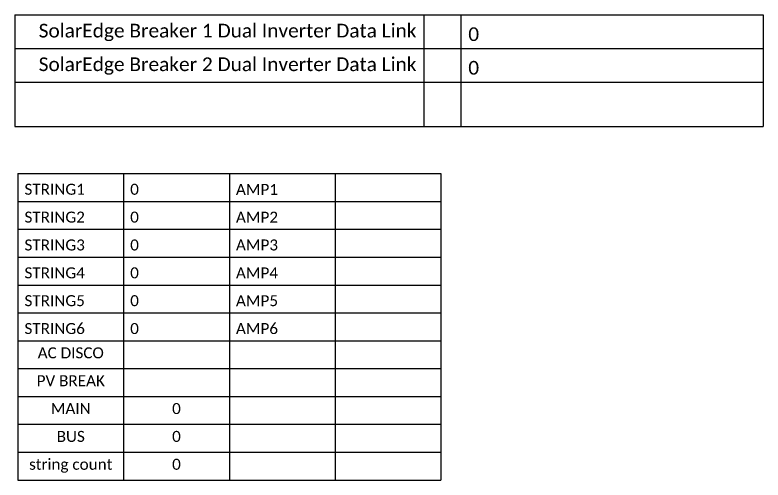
# Model space of a CAD drawing. Header units: inches. Extents: x -171 to 72, y -13 to 45.
# Drawn here: x -171.26 to -137.23, y 6.29 to 27.43 of the extents above; entities that cross this region are included whole.
import ezdxf

# ---------------------------------------------------------------- set-up
doc = ezdxf.new("R2010")
doc.units = ezdxf.units.IN
doc.header["$MEASUREMENT"] = 0
doc.styles.get("Standard").update_dxf_attribs({"font": 'arial.ttf'})

# ---------------------------------------------------------------- blocks, each defined once
blk = doc.blocks.new('*T27')
at = {"color": 0, "linetype": 'ByBlock', "lineweight": -2, "transparency": 16777216}
for p, q in [((0, 0), (19.238, 0)), ((0, 0), (0, -13.933)), ((4.809, 0), (4.809, -13.933)), ((9.619, 0), (9.619, -13.933)), ((14.428, 0), (14.428, -13.933)), ((19.238, 0), (19.238, -13.933)), ((0, -1.267), (19.238, -1.267)), ((0, -2.533), (19.238, -2.533)), ((0, -3.8), (19.238, -3.8)), ((0, -5.067), (19.238, -5.067)), ((0, -6.333), (19.238, -6.333)), ((0, -7.6), (19.238, -7.6)), ((0, -8.867), (19.238, -8.867)), ((0, -10.133), (19.238, -10.133)), ((0, -11.4), (19.238, -11.4)), ((0, -12.667), (19.238, -12.667)), ((0, -13.933), (19.238, -13.933))]:
    blk.add_line(p, q, dxfattribs=at)
at = {"color": 0, "transparency": 16777216, "char_height": 0.5, "width": 4.20947}
for s, insert, attachment_point in [('{\\fCalibri|b0|i0|c0;STRING1', (0.3, -0.967), 7), ('{\\fCalibri|b0|i0|c0;0', (5.109, -0.967), 7), ('{\\fCalibri|b0|i0|c0;AMP1', (9.919, -0.967), 7), ('{\\fCalibri|b0|i0|c0; ', (14.728, -0.967), 7), ('{\\fCalibri|b0|i0|c0;STRING2', (0.3, -2.233), 7), ('{\\fCalibri|b0|i0|c0;0', (5.109, -2.233), 7), ('{\\fCalibri|b0|i0|c0;AMP2', (9.919, -2.233), 7), ('{\\fCalibri|b0|i0|c0; ', (14.728, -2.233), 7), ('{\\fCalibri|b0|i0|c0;STRING3', (0.3, -3.5), 7), ('{\\fCalibri|b0|i0|c0;0', (5.109, -3.5), 7), ('{\\fCalibri|b0|i0|c0;AMP3', (9.919, -3.5), 7), ('{\\fCalibri|b0|i0|c0; ', (14.728, -3.5), 7), ('{\\fCalibri|b0|i0|c0;STRING4', (0.3, -4.767), 7), ('{\\fCalibri|b0|i0|c0;0', (5.109, -4.767), 7), ('{\\fCalibri|b0|i0|c0;AMP4', (9.919, -4.767), 7), ('{\\fCalibri|b0|i0|c0; ', (14.728, -4.767), 7), ('{\\fCalibri|b0|i0|c0;STRING5', (0.3, -6.033), 7), ('{\\fCalibri|b0|i0|c0;0', (5.109, -6.033), 7), ('{\\fCalibri|b0|i0|c0;AMP5', (9.919, -6.033), 7), ('{\\fCalibri|b0|i0|c0; ', (14.728, -6.033), 7), ('{\\fCalibri|b0|i0|c0;STRING6', (0.3, -7.3), 7), ('{\\fCalibri|b0|i0|c0;0', (5.109, -7.3), 7), ('{\\fCalibri|b0|i0|c0;AMP6', (9.919, -7.3), 7), ('{\\fCalibri|b0|i0|c0; ', (14.728, -7.3), 7), ('{\\fCalibri|b0|i0|c0;AC DISCO', (2.405, -7.9), 2), ('{\\fCalibri|b0|i0|c0;', (7.214, -7.9), 2), ('{\\fCalibri|b0|i0|c0;', (12.024, -7.9), 2), ('{\\fCalibri|b0|i0|c0;', (16.833, -7.9), 2), ('{\\fCalibri|b0|i0|c0;PV BREAK', (2.405, -9.167), 2), ('{\\fCalibri|b0|i0|c0;', (7.214, -9.167), 2), ('{\\fCalibri|b0|i0|c0;', (12.024, -9.167), 2), ('{\\fCalibri|b0|i0|c0;', (16.833, -9.167), 2), ('{\\fCalibri|b0|i0|c0;MAIN', (2.405, -10.433), 2), ('{\\fCalibri|b0|i0|c0;0', (7.214, -10.433), 2), ('{\\fCalibri|b0|i0|c0;', (12.024, -10.433), 2), ('{\\fCalibri|b0|i0|c0;', (16.833, -10.433), 2), ('{\\fCalibri|b0|i0|c0;BUS', (2.405, -11.7), 2), ('{\\fCalibri|b0|i0|c0;0', (7.214, -11.7), 2), ('{\\fCalibri|b0|i0|c0;', (12.024, -11.7), 2), ('{\\fCalibri|b0|i0|c0;', (16.833, -11.7), 2), ('{\\fCalibri|b0|i0|c0;string count', (2.405, -12.967), 2), ('{\\fCalibri|b0|i0|c0;0', (7.214, -12.967), 2), ('{\\fCalibri|b0|i0|c0;', (12.024, -12.967), 2), ('{\\fCalibri|b0|i0|c0;', (16.833, -12.967), 2)]:
    blk.add_mtext(s, dxfattribs=dict(at, insert=insert, attachment_point=attachment_point))
blk = doc.blocks.new('*T24')
at = {"color": 0, "linetype": 'ByBlock', "lineweight": -2, "transparency": 16777216}
for p, q in [((0, 0), (34.03, 0)), ((0, 0), (0, -5.074)), ((18.602, 0), (18.602, -5.074)), ((20.284, 0), (20.284, -5.074)), ((34.03, 0), (34.03, -5.074)), ((0, -1.528), (34.03, -1.528)), ((0, -3.055), (34.03, -3.055)), ((0, -5.074), (34.03, -5.074))]:
    blk.add_line(p, q, dxfattribs=at)
at = {"color": 0, "transparency": 16777216, "char_height": 0.62293}
for s, insert, width, attachment_point in [('{\\fCalibri|b0|i0|c0;SolarEdge Breaker 1 Dual Inverter Data Link', (18.266, -1.191), 17.92968, 9), ('{\\fCalibri|b0|i0|c0;0', (20.621, -1.191), 13.07275, 7), ('{\\fCalibri|b0|i0|c0;', (19.948, -1.191), 1.00914, 9), ('{\\fCalibri|b0|i0|c0;SolarEdge Breaker 2 Dual Inverter Data Link', (18.266, -2.719), 17.92968, 9), ('{\\fCalibri|b0|i0|c0;0', (20.621, -2.719), 13.07275, 7), ('{\\fCalibri|b0|i0|c0;', (19.948, -2.719), 1.00914, 9)]:
    blk.add_mtext(s, dxfattribs=dict(at, insert=insert, width=width, attachment_point=attachment_point))

msp = doc.modelspace()

# ---------------------------------------------------------------- block references
for name, p in [('*T24', (-171.256, 27.432)), ('*T27', (-171.123, 20.219))]:
    msp.add_blockref(name, p)

doc.saveas('drawing.dxf')
